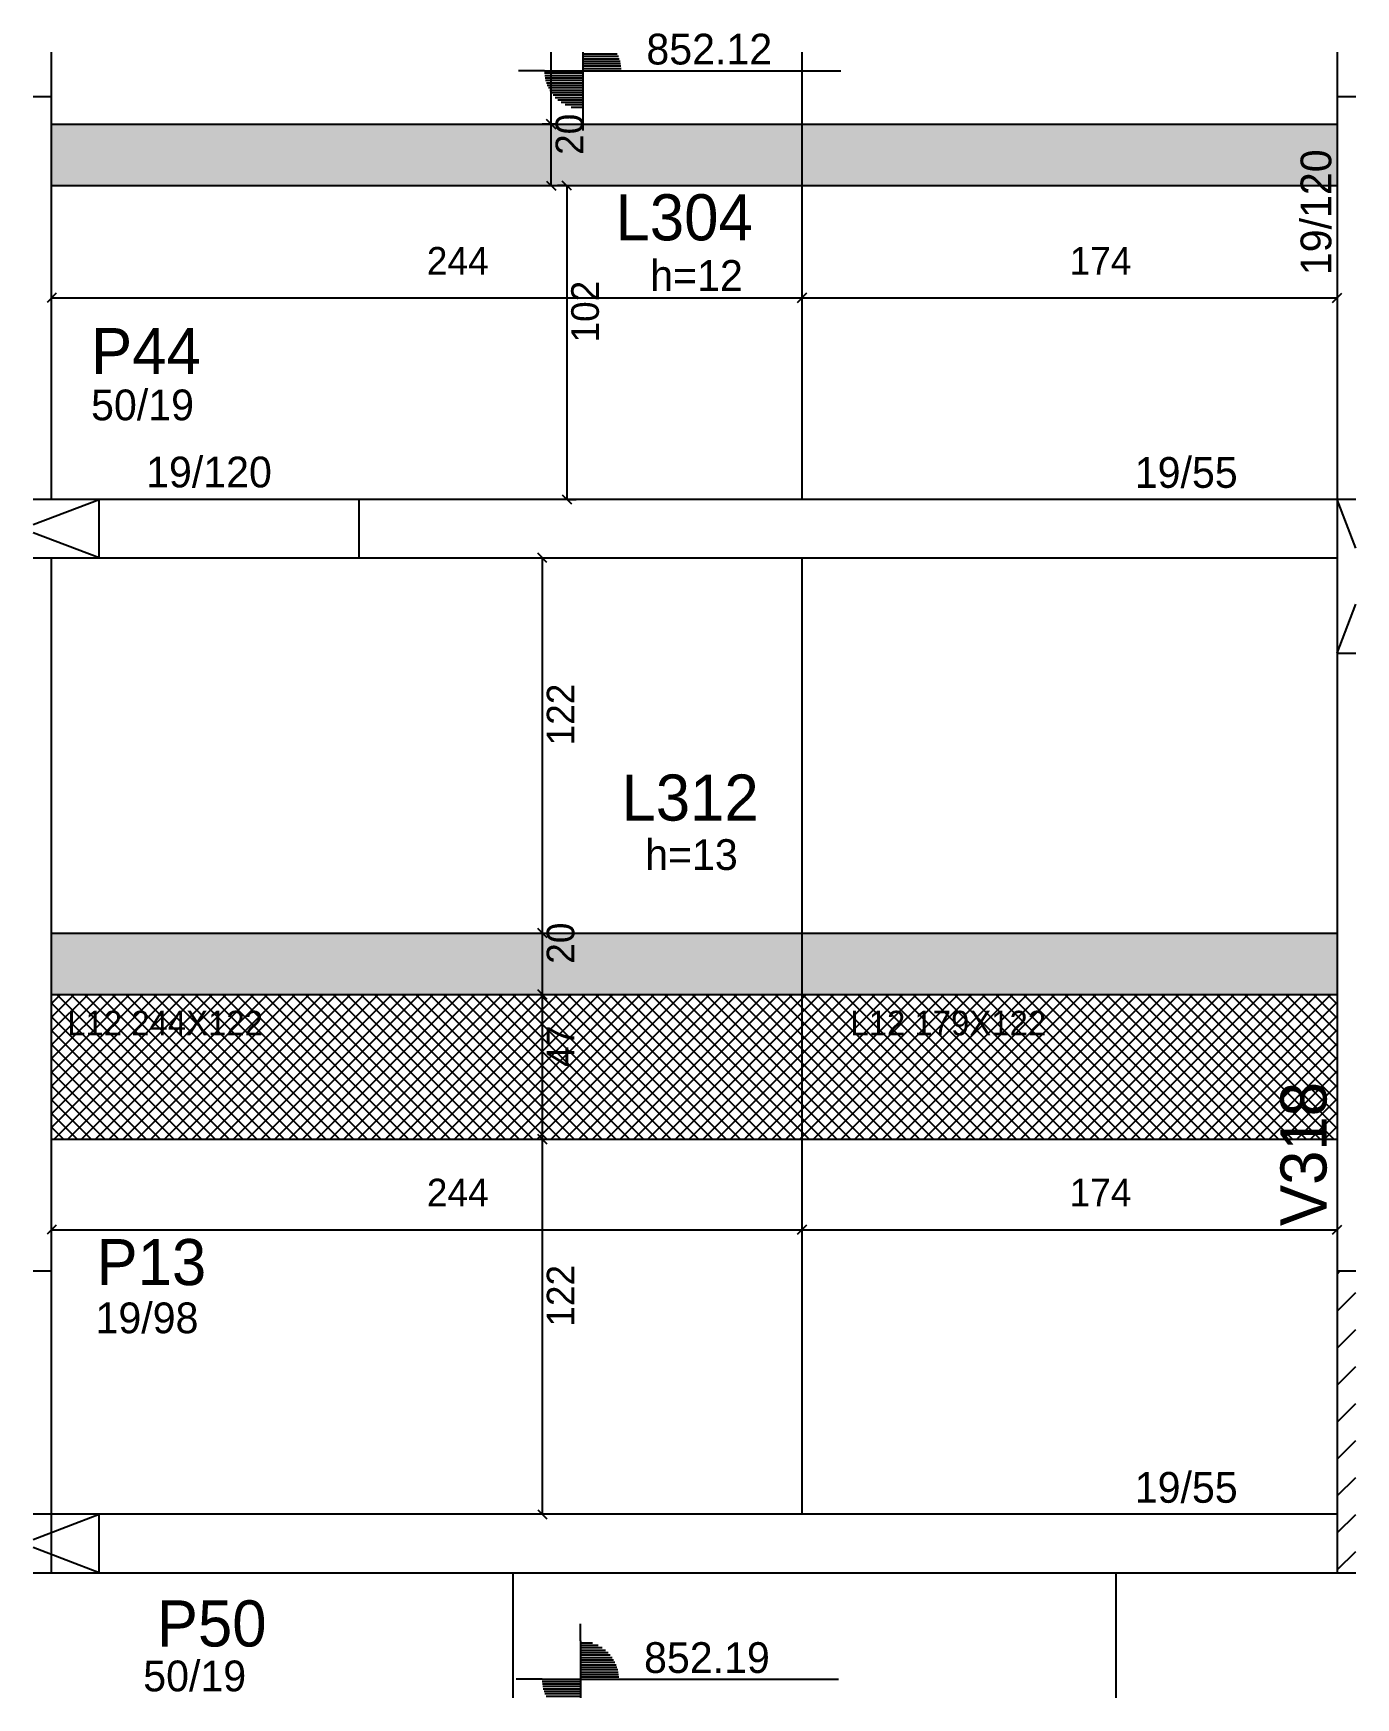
# Model space of a CAD drawing. Header units: metres. Extents: x 4035 to 4465, y 2221 to 2762.
import ezdxf

# ---------------------------------------------------------------- set-up
doc = ezdxf.new("R2010")
doc.units = ezdxf.units.M
for name, color, linetype in [('1', 7, 'Continuous'), ('3', 7, 'Continuous'), ('4', 7, 'Continuous'), ('7', 7, 'Continuous'), ('AUX00', 7, 'Continuous'), ('Hachura', 7, 'Continuous'), ('Painéis', 7, 'Continuous')]:
    doc.layers.add(name, color=color, linetype=linetype)

msp = doc.modelspace()

# ---------------------------------------------------------------- hatches: boundary and pattern name
at = {"layer": 'Hachura'}
h = msp.add_hatch(color=7, dxfattribs=at)
h.dxf.hatch_style = 1
h.paths.add_polyline_path([(4041.07, 2712.94), (4459.07, 2712.94), (4459.07, 2732.94), (4041.07, 2732.94), (4041.07, 2712.94)])
h = msp.add_hatch(color=7, dxfattribs=at)
h.dxf.hatch_style = 1
h.paths.add_polyline_path([(4041.07, 2449.94), (4459.07, 2449.94), (4459.07, 2469.94), (4041.07, 2469.94), (4041.07, 2449.94)])
h = msp.add_hatch(dxfattribs=at)
h.set_pattern_fill('ANSI37')
h.paths.add_polyline_path([(4459.07, 2449.94), (4041.07, 2449.94), (4041.07, 2402.94), (4459.07, 2402.94), (4459.07, 2449.94)])

# ---------------------------------------------------------------- linework, layer by layer
at = {"layer": '1', "color": 1, "lineweight": 25}
for p, q in [((4035.1, 2602.78), (4056.57, 2610.94)), ((4465.1, 2595.06), (4459.07, 2610.94)), ((4056.57, 2591.94), (4035.1, 2600.1)), ((4459.07, 2560.94), (4465.1, 2576.82)), ((4035.1, 2272.78), (4056.57, 2280.94)), ((4056.57, 2261.94), (4035.1, 2270.1))]:
    msp.add_line(p, q, dxfattribs=at)
at = {"layer": '3', "color": 3, "lineweight": 25}
for p, q in [((4213.79, 2756.3), (4213.79, 2737.77)), ((4213.79, 2755.82), (4225, 2755.82)), ((4213.79, 2755.03), (4225.35, 2755.03)), ((4201.29, 2750.27), (4192.87, 2750.27)), ((4201.29, 2750.27), (4226.29, 2750.27)), ((4213.79, 2749.48), (4201.29, 2749.48)), ((4213.79, 2754.23), (4225.65, 2754.23)), ((4213.79, 2753.44), (4225.89, 2753.44)), ((4213.79, 2752.65), (4226.07, 2752.65)), ((4213.79, 2751.85), (4226.19, 2751.85)), ((4213.79, 2751.06), (4226.29, 2751.06)), ((4226.29, 2750.27), (4297.72, 2750.27)), ((4213.79, 2748.68), (4201.4, 2748.68)), ((4213.79, 2747.89), (4201.52, 2747.89)), ((4213.79, 2747.1), (4201.7, 2747.1)), ((4213.79, 2746.3), (4201.94, 2746.3)), ((4213.79, 2745.51), (4202.24, 2745.51)), ((4213.79, 2744.72), (4202.59, 2744.72)), ((4213.79, 2743.93), (4203.02, 2743.93)), ((4213.79, 2743.13), (4203.53, 2743.13)), ((4213.79, 2742.34), (4204.13, 2742.34)), ((4213.79, 2741.55), (4204.84, 2741.55)), ((4213.79, 2740.75), (4205.69, 2740.75)), ((4213.79, 2739.96), (4206.72, 2739.96)), ((4213.79, 2739.17), (4208.05, 2739.17)), ((4213.79, 2738.38), (4209.95, 2738.38)), ((4213.79, 2737.77), (4213.79, 2730.9)), ((4141.07, 2591.94), (4141.07, 2610.94)), ((4459.07, 2359.01), (4459.99, 2359.94)), ((4459.07, 2346.99), (4465.1, 2353.02)), ((4459.07, 2334.97), (4465.1, 2341)), ((4459.07, 2322.95), (4465.1, 2328.98)), ((4459.07, 2310.93), (4465.1, 2316.96)), ((4459.07, 2298.91), (4465.1, 2304.94)), ((4459.07, 2286.89), (4465.1, 2292.92)), ((4459.07, 2274.87), (4465.1, 2280.9)), ((4459.07, 2262.85), (4465.1, 2268.88)), ((4213.03, 2239.78), (4213.03, 2245.28)), ((4213.03, 2239.78), (4213.03, 2221.3)), ((4213.03, 2239.17), (4216.88, 2239.17)), ((4213.03, 2238.38), (4218.78, 2238.38)), ((4213.03, 2237.59), (4220.11, 2237.59)), ((4213.03, 2236.79), (4221.14, 2236.79)), ((4213.03, 2236), (4221.99, 2236)), ((4213.03, 2235.21), (4222.7, 2235.21)), ((4213.03, 2234.42), (4223.3, 2234.42)), ((4213.03, 2233.62), (4223.81, 2233.62)), ((4213.03, 2232.83), (4224.23, 2232.83)), ((4213.03, 2232.04), (4224.59, 2232.04)), ((4213.03, 2231.24), (4224.89, 2231.24)), ((4213.03, 2230.45), (4225.13, 2230.45)), ((4200.53, 2227.28), (4192.11, 2227.28)), ((4200.53, 2227.28), (4225.53, 2227.28)), ((4213.03, 2226.49), (4200.53, 2226.49)), ((4213.03, 2225.69), (4200.63, 2225.69)), ((4213.03, 2224.9), (4200.76, 2224.9)), ((4213.03, 2229.66), (4225.31, 2229.66)), ((4213.03, 2228.87), (4225.43, 2228.87)), ((4213.03, 2228.07), (4225.53, 2228.07)), ((4225.53, 2227.28), (4296.96, 2227.28)), ((4213.03, 2224.11), (4200.94, 2224.11)), ((4213.03, 2223.32), (4201.18, 2223.32)), ((4213.03, 2222.52), (4201.47, 2222.52)), ((4213.03, 2221.73), (4201.83, 2221.73))]:
    msp.add_line(p, q, dxfattribs=at)
for points in [[(4041.07, 2610.94), (4041.07, 2741.94)], [(4459.07, 2741.94), (4459.07, 2610.94)], [(4459.07, 2610.94), (4056.57, 2610.94)], [(4041.07, 2359.94), (4041.07, 2591.94)], [(4056.57, 2591.94), (4459.07, 2591.94)], [(4459.07, 2591.94), (4459.07, 2359.94)], [(4459.07, 2280.94), (4041.07, 2280.94)], [(4041.07, 2261.94), (4459.07, 2261.94)]]:
    msp.add_lwpolyline(points, dxfattribs=at)
at = {"layer": '7', "color": 7, "lineweight": 25}
for points in [[(4041.07, 2741.94), (4041.07, 2756.3)], [(4459.07, 2756.3), (4459.07, 2741.94)], [(4035.1, 2741.94), (4041.07, 2741.94)], [(4459.07, 2741.94), (4465.1, 2741.94)], [(4056.57, 2610.94), (4035.1, 2610.94)], [(4056.57, 2591.94), (4056.57, 2610.94)], [(4465.1, 2610.94), (4459.07, 2610.94)], [(4459.07, 2610.94), (4459.07, 2560.94)], [(4035.1, 2591.94), (4056.57, 2591.94)], [(4459.07, 2560.94), (4465.1, 2560.94)], [(4041.07, 2359.94), (4035.1, 2359.94)], [(4041.07, 2261.94), (4041.07, 2359.94)], [(4465.1, 2359.94), (4459.07, 2359.94)], [(4459.07, 2359.94), (4459.07, 2261.94)], [(4056.57, 2280.94), (4035.1, 2280.94)], [(4056.57, 2261.94), (4056.57, 2280.94)], [(4035.1, 2261.94), (4041.07, 2261.94)], [(4035.1, 2261.94), (4056.57, 2261.94)], [(4459.07, 2261.94), (4465.1, 2261.94)]]:
    msp.add_lwpolyline(points, dxfattribs=at)
at = {"layer": 'Painéis', "color": 4, "lineweight": 25}
for p, q in [((4203.52, 2732.94), (4203.52, 2756.3)), ((4205.53, 2732.94), (4200.52, 2732.94)), ((4203.52, 2712.94), (4203.52, 2732.94)), ((4207.98, 2712.94), (4205.6, 2712.94)), ((4208.6, 2712.94), (4208.6, 2610.94)), ((4041.07, 2676.44), (4285.07, 2676.44)), ((4285.07, 2676.44), (4459.07, 2676.44)), ((4208.9, 2610.94), (4211.6, 2610.94)), ((4200.62, 2591.94), (4200.62, 2469.94)), ((4200.62, 2469.94), (4200.62, 2449.94)), ((4200.62, 2449.94), (4200.62, 2402.94)), ((4200.62, 2402.94), (4200.62, 2280.94)), ((4041.07, 2373.48), (4285.07, 2373.48)), ((4285.07, 2373.48), (4459.07, 2373.48))]:
    msp.add_line(p, q, dxfattribs=at)
at = {"layer": 'Painéis', "color": 200, "lineweight": 25}
for p, q in [((4285.07, 2610.94), (4285.07, 2756.3)), ((4041.07, 2732.94), (4459.07, 2732.94)), ((4041.07, 2712.94), (4459.07, 2712.94)), ((4285.07, 2280.94), (4285.07, 2591.94)), ((4041.07, 2469.94), (4459.07, 2469.94)), ((4041.07, 2449.94), (4459.07, 2449.94)), ((4041.07, 2402.94), (4459.07, 2402.94)), ((4191.07, 2261.94), (4191.07, 2221.3)), ((4387.07, 2261.94), (4387.07, 2221.3))]:
    msp.add_line(p, q, dxfattribs=at)
at = {"layer": 'Painéis', "color": 0, "lineweight": 25}
for p, q in [((4205.02, 2731.44), (4202.02, 2734.44)), ((4202.02, 2734.44), (4205.02, 2731.44)), ((4202.02, 2714.44), (4205.02, 2711.44)), ((4210.1, 2711.44), (4207.1, 2714.44)), ((4042.57, 2677.94), (4039.57, 2674.94)), ((4283.57, 2674.94), (4286.57, 2677.94)), ((4286.57, 2677.94), (4283.57, 2674.94)), ((4457.57, 2674.94), (4460.57, 2677.94)), ((4207.1, 2612.44), (4210.1, 2609.44)), ((4202.12, 2590.44), (4199.12, 2593.44)), ((4199.12, 2471.44), (4202.12, 2468.44)), ((4202.12, 2468.44), (4199.12, 2471.44)), ((4199.12, 2451.44), (4202.12, 2448.44)), ((4202.12, 2448.44), (4199.12, 2451.44)), ((4199.12, 2404.44), (4202.12, 2401.44)), ((4202.12, 2401.44), (4199.12, 2404.44)), ((4042.57, 2374.98), (4039.57, 2371.98)), ((4283.57, 2371.98), (4286.57, 2374.98)), ((4286.57, 2374.98), (4283.57, 2371.98)), ((4457.57, 2371.98), (4460.57, 2374.98)), ((4199.12, 2282.44), (4202.12, 2279.44))]:
    msp.add_line(p, q, dxfattribs=at)

# ---------------------------------------------------------------- texts
at = {"layer": '3', "color": 3, "lineweight": 25}
for s, p in [('852.12', (4234.45, 2752.34)), ('h=12', (4235.69, 2678.74)), ('50/19', (4053.89, 2636.65)), ('19/120', (4071.78, 2614.83)), ('19/55', (4393.26, 2614.69)), ('h=13', (4234.05, 2490.44)), ('19/98', (4055.34, 2339.81)), ('19/55', (4393.26, 2284.69)), ('852.19', (4233.69, 2229.35)), ('50/19', (4070.85, 2223.38))]:
    msp.add_text(s, height=10, dxfattribs=at).set_placement(p)
msp.add_text('19/120', height=10, rotation=90, dxfattribs=at).set_placement((4457.17, 2683.84))
at = {"layer": '4', "color": 4, "lineweight": 25}
for s, p in [('L304', (4224.42, 2695.15)), ('P44', (4053.89, 2651.65)), ('L312', (4226.36, 2506.48)), ('P13', (4055.65, 2355.44)), ('P50', (4075.26, 2237.95))]:
    msp.add_text(s, height=15, dxfattribs=at).set_placement(p)
msp.add_text('V318', height=15, rotation=90, dxfattribs=at).set_placement((4455.62, 2374.66))
at = {"layer": 'AUX00', "color": 7, "lineweight": 25}
for s, p in [('L12^J244X122', (4046.11, 2436.65)), ('L12^J179X122', (4300.79, 2436.65))]:
    msp.add_text(s, height=8, dxfattribs=at).set_placement(p)
at = {"layer": 'Painéis', "color": 240, "lineweight": 25}
for s, p in [('20', (4213.93, 2722.94)), ('102', (4219.01, 2661.94)), ('122', (4211.07, 2530.94)), ('20', (4211.03, 2459.94)), ('47', (4211.06, 2426.44)), ('122', (4211.07, 2341.94))]:
    msp.add_text(s, height=9, rotation=90, dxfattribs=at).set_placement(p)
for s, p in [('244', (4163.07, 2684)), ('174', (4372.07, 2684)), ('244', (4163.07, 2381.04)), ('174', (4372.07, 2381.04))]:
    msp.add_text(s, height=9, dxfattribs=at).set_placement(p)

doc.saveas('drawing.dxf')
